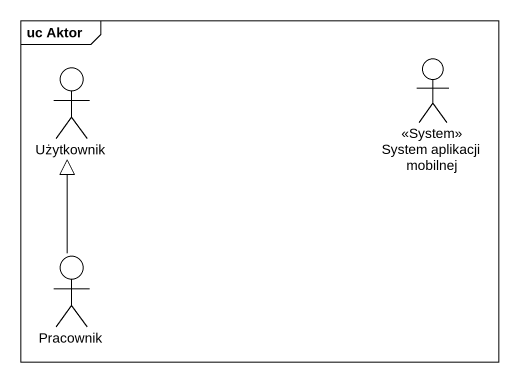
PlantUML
@startuml
mainframe uc Aktor
actor Użytkownik
actor "System aplikacji mobilnej" as System_aplikacji_mobilnej <<System>>
actor Pracownik
Pracownik -up-|> Użytkownik
@enduml
